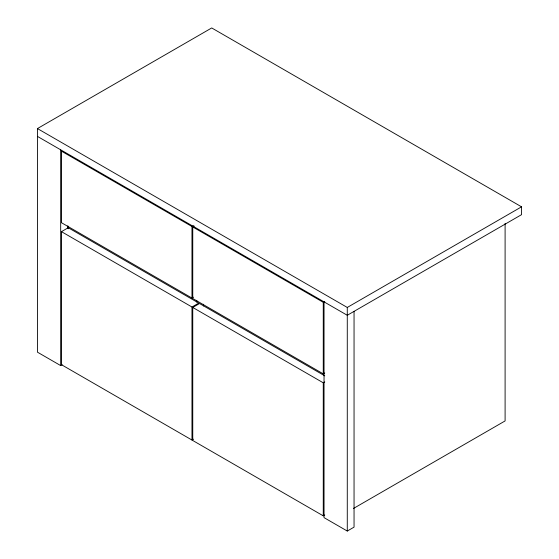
<?xml version="1.0" encoding="UTF-8"?>
<svg xmlns="http://www.w3.org/2000/svg" width="559" height="559" viewBox="0 0 559 559"><rect width="100%" height="100%" fill="white"/><g stroke="black" fill="none" stroke-linecap="round" stroke-linejoin="round"><path stroke-width="0.84" d="M62.189 364.72L60.679 365.586L37.446 352.17L37.446 128.57L211.721 27.95L521.554 206.83L521.554 214.656L347.279 315.276L37.446 136.396M61.455 231.65L68.233 227.737L198.752 303.09L191.975 307.003L61.455 231.65L61.455 364.692L191.975 440.045L193.477 439.178M193.477 297.185L191.975 298.059L61.455 222.706L61.455 151.154L191.975 226.507L193.477 225.633M324.772 372.986L323.263 373.859L192.75 298.506L192.75 226.954L194.252 226.081M324.772 514.979L323.263 515.845L192.75 440.492L192.75 307.45L199.528 303.537L324.758 375.844M192.75 226.954L323.263 302.307L324.772 301.434M37.446 128.57L347.279 307.45L521.554 206.83M192.75 307.45L323.263 382.803L324.772 381.93M353.435 508.487L505.098 420.927L505.098 223.425M324.038 301.86L324.038 517.634L347.279 531.05L354.05 527.137L354.05 311.363M347.279 307.45L347.279 531.05M323.263 302.307L323.263 373.859M323.263 382.803L323.263 515.845M203.497 304.236L203.497 305.976M196.719 300.323L196.719 302.063M191.975 226.507L191.975 298.059M191.975 307.003L191.975 440.045M68.429 226.15L68.429 228.75M67.457 225.941L67.457 228.554M60.679 149.812L60.679 365.586"/></g></svg>
